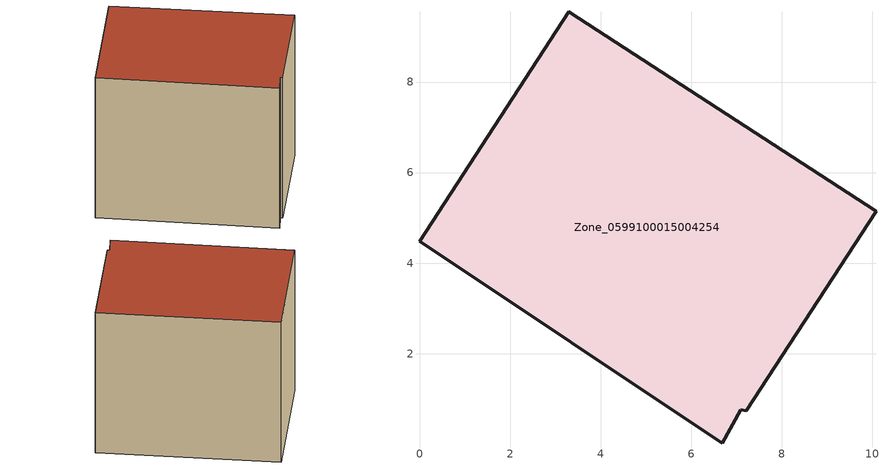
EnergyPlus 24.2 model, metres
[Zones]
Zone_0599100015004254
 floor ground (C_G): 3.3,9.55 10.08,5.15 7.21,0.74 7.09,0.77 6.69,0.03 0,4.49 z0.8
 wall outside (C_F): 10.08,5.15 3.3,9.55 0,4.49 6.69,0.03 7.09,0.77 7.21,0.74 10.08,5.15 z0.8:7.87
 roof outside (C_R): 6.69,0.03 7.09,0.77 7.21,0.74 10.08,5.15 3.3,9.55 0,4.49 z7.87
[BUILDING]
Pand.0599100015004254: North Axis=0; Terrain=City; Loads Convergence Tolerance Value=0.04; Temperature Convergence Tolerance Value=0.4; Solar Distribution=FullExterior; Maximum Number of Warmup Days=25; Minimum Number of Warmup Days=1
[Site:Location]
Rotterdam.The.Hague.AP_ZH_NLD Design_Conditions: Latitude=51.96; Longitude=4.45; Time Zone=1; Elevation=-4.5
[SITE:GROUNDTEMPERATURE:BUILDINGSURFACE]
18, 18, 18, 18, 18, 18, 18, 18, 18, 18, 18, 18
[MATERIAL] Thermal Absorptance=0.9; Solar Absorptance=0.7; Visible Absorptance=0.7
Name | Roughness | Thickness | Conductivity | Density | Specific Heat
G.TC.1965-1974 | MediumSmooth | 0.15 | 0.882353 | 540 | 1210
F.TC.1965-1974 | Rough | 0.3 | 0.697674 | 1920 | 840
R.TC.1965-1974 | MediumRough | 0.2 | 0.232558 | 1500 | 1000
[CONSTRUCTION]
C_G: G.TC.1965-1974
C_F: F.TC.1965-1974
C_R: R.TC.1965-1974
[ZONE]
Zone_0599100015004254: Type=1; Multiplier=1; Ceiling Height=Autocalculate; Volume=Autocalculate; Floor Area=autocalculate; Part of Total Floor Area=Yes
[ZONEINFILTRATION:DESIGNFLOWRATE]
Infil_Zone_0599100015004254: Zone or ZoneList or Space or SpaceList=Zone_0599100015004254; Schedule=AlwaysOn; Design Flow Rate Calculation Method=Flow/Area; Flow Rate per Floor Area=0.003; Constant Term Coefficient=1; Temperature Term Coefficient=0; Velocity Term Coefficient=0; Velocity Squared Term Coefficient=0
[HVACTEMPLATE:ZONE:IDEALLOADSAIRSYSTEM]
Zone_0599100015004254: Maximum Heating Supply Air Temperature=50; Minimum Cooling Supply Air Temperature=13; Maximum Heating Supply Air Humidity Ratio=0.0156; Minimum Cooling Supply Air Humidity Ratio=0.0077; Heating Limit=NoLimit; Cooling Limit=NoLimit; Dehumidification Control Type=ConstantSensibleHeatRatio; Cooling Sensible Heat Ratio=0.7; Dehumidification Setpoint=60; Humidification Control Type=None; Humidification Setpoint=30; Outdoor Air Method=None; Outdoor Air Flow Rate per Person=0.00944; Outdoor Air Flow Rate per Zone Floor Area=0; Outdoor Air Flow Rate per Zone=0; Demand Controlled Ventilation Type=None; Outdoor Air Economizer Type=NoEconomizer; Heat Recovery Type=None; Sensible Heat Recovery Effectiveness=0.7; Latent Heat Recovery Effectiveness=0.65
[ZONECONTROL:THERMOSTAT]
ThermostatControl_Zone_0599100015004254: Zone or ZoneList=Zone_0599100015004254; Control Type Schedule=DualSetpointControlType; Control 1=Thermostat_Zone_0599100015004254; Temperature Difference Between Cutout And Setpoint=0
[THERMOSTATSETPOINT:DUALSETPOINT]
Thermostat_Zone_0599100015004254: Heating Setpoint Temperature Schedule=HeatingSetpoint_Zone_0599100015004254; Cooling Setpoint Temperature Schedule=CoolingSetpoint_Zone_0599100015004254
[SCHEDULE:COMPACT]
HeatingSetpoint_Zone_0599100015004254: Through: 12/31, For: AllDays, Until: 24:00, 21
CoolingSetpoint_Zone_0599100015004254: Through: 12/31, For: AllDays, Until: 24:00, 24
DualSetpointControlType: Through: 12/31, For: AllDays, Until: 24:00, 4
AlwaysOn: Through: 12/31, For: AllDays, Until: 24:00, 1
